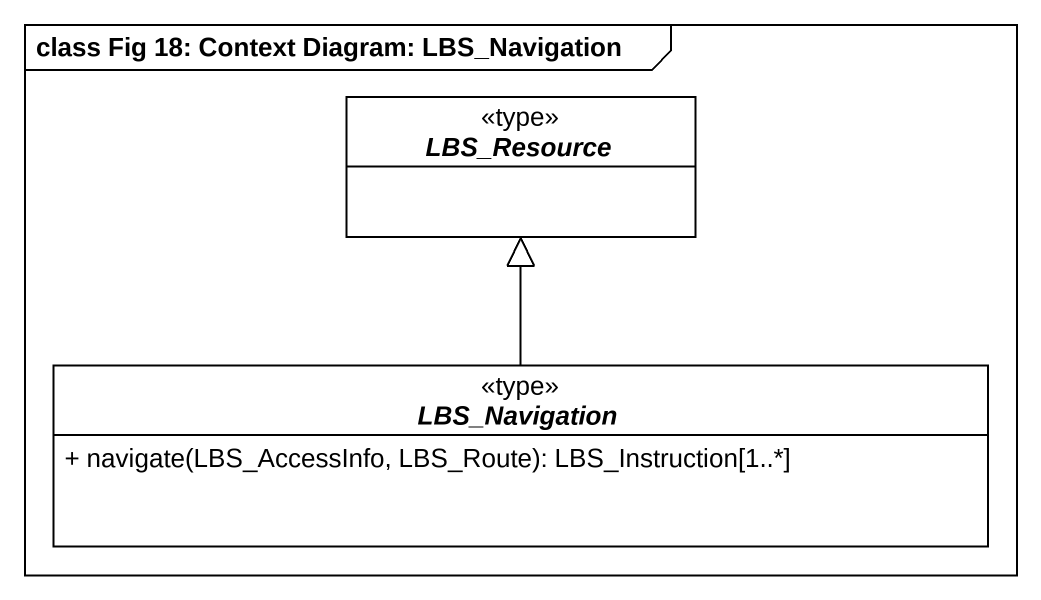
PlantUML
@startuml
mainframe class Fig 18: Context Diagram: LBS_Navigation
hide circle
hide empty members
skinparam classAttributeIconSize 0
abstract class LBS_Resource <<type>>
abstract class LBS_Navigation <<type>> {
  + navigate(LBS_AccessInfo, LBS_Route): LBS_Instruction[1..*]
}
LBS_Navigation -up-|> LBS_Resource
@enduml
